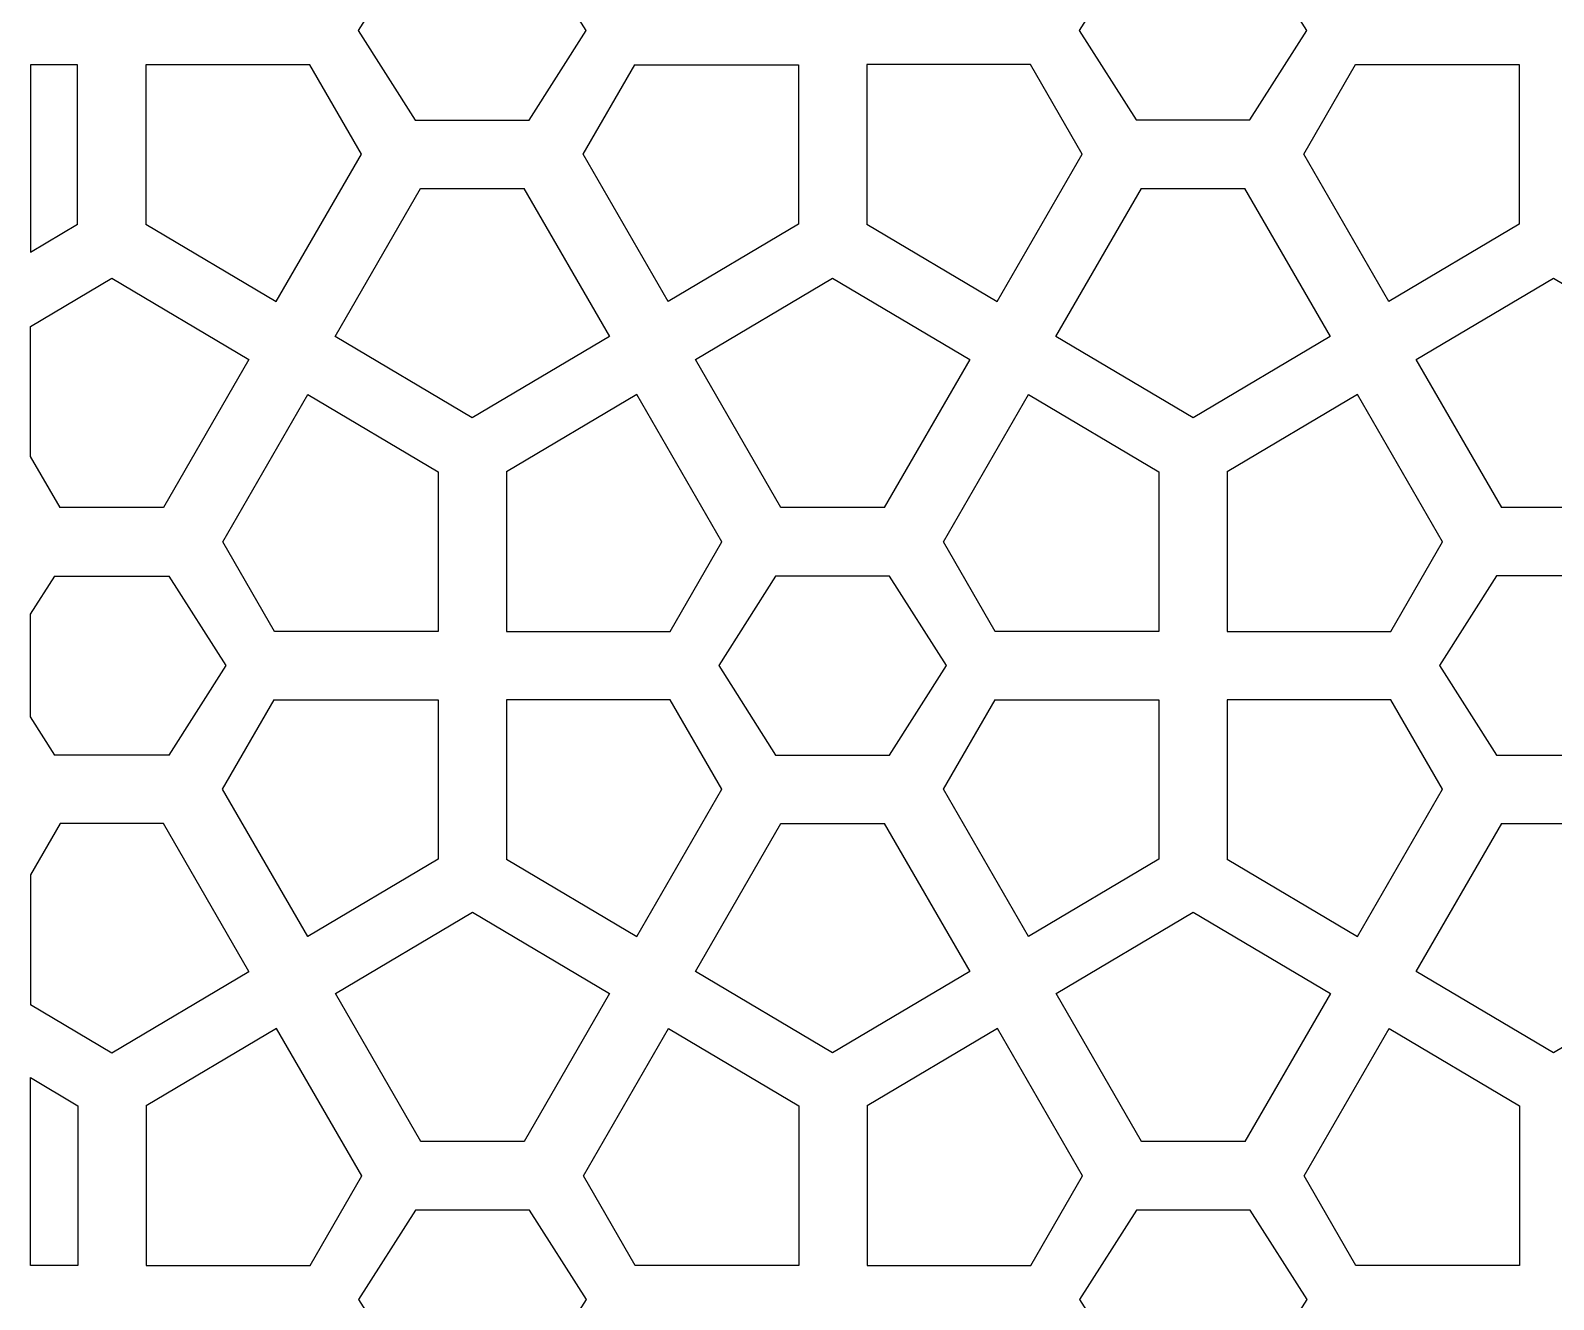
# Model space of a CAD drawing. Header units: centimetres. Extents: x -86 to 86, y -100 to 100.
# Drawn here: x -86.29 to -52.86, y -47.14 to -19.3 of the extents above; entities that cross this region are included whole.
import ezdxf

# ---------------------------------------------------------------- set-up
doc = ezdxf.new("R2010")
doc.units = ezdxf.units.CM
doc.header["$MEASUREMENT"] = 0
doc.layers.add('layer 1', color=7, linetype='Continuous')

msp = doc.modelspace()

# ---------------------------------------------------------------- linework, layer by layer
at = {"layer": 'layer 1', "color": 230}
for points, knots in [([(-79.09208, -19.30106), (-79.09208, -19.30106), (-77.84208, -17.33697), (-77.84208, -17.33697), (-77.84208, -17.33697), (-77.84208, -17.33697), (-75.3421, -17.33697), (-75.3421, -17.33697), (-75.3421, -17.33697), (-75.3421, -17.33697), (-74.09208, -19.30106), (-74.09208, -19.30106), (-74.09208, -19.30106), (-74.09208, -19.30106), (-75.34209, -21.26517), (-75.34209, -21.26517), (-75.34209, -21.26517), (-75.34209, -21.26517), (-77.8421, -21.26517), (-77.8421, -21.26517), (-77.8421, -21.26517), (-77.8421, -21.26517), (-79.09208, -19.30106), (-79.09208, -19.30106)], [0, 0, 0, 0, 0.14285714, 0.14285714, 0.14285714, 0.14285714, 0.28571429, 0.28571429, 0.28571429, 0.28571429, 0.42857143, 0.42857143, 0.42857143, 0.42857143, 0.57142857, 0.57142857, 0.57142857, 0.57142857, 0.71428571, 0.71428571, 0.71428571, 0.71428571, 1, 1, 1, 1]), ([(-63.27163, -19.30085), (-63.27163, -19.30085), (-62.02163, -17.33676), (-62.02163, -17.33676), (-62.02163, -17.33676), (-62.02163, -17.33676), (-59.52165, -17.33676), (-59.52165, -17.33676), (-59.52165, -17.33676), (-59.52165, -17.33676), (-58.27163, -19.30085), (-58.27163, -19.30085), (-58.27163, -19.30085), (-58.27163, -19.30085), (-59.52164, -21.26496), (-59.52164, -21.26496), (-59.52164, -21.26496), (-59.52164, -21.26496), (-62.02165, -21.26496), (-62.02165, -21.26496), (-62.02165, -21.26496), (-62.02165, -21.26496), (-63.27163, -19.30085), (-63.27163, -19.30085)], [0, 0, 0, 0, 0.14285714, 0.14285714, 0.14285714, 0.14285714, 0.28571429, 0.28571429, 0.28571429, 0.28571429, 0.42857143, 0.42857143, 0.42857143, 0.42857143, 0.57142857, 0.57142857, 0.57142857, 0.57142857, 0.71428571, 0.71428571, 0.71428571, 0.71428571, 1, 1, 1, 1]), ([(-86.28783, -24.16598), (-86.28783, -24.16598), (-86.28783, -20.05141), (-86.28783, -20.05141), (-86.28783, -20.05141), (-86.28783, -20.05141), (-85.25234, -20.05141), (-85.25234, -20.05141), (-85.25234, -20.05141), (-85.25234, -20.05141), (-85.25234, -23.55137), (-85.25234, -23.55137), (-85.25234, -23.55137), (-85.25234, -23.55137), (-86.28783, -24.16598), (-86.28783, -24.16598)], [0, 0, 0, 0, 0.2, 0.2, 0.2, 0.2, 0.4, 0.4, 0.4, 0.4, 0.6, 0.6, 0.6, 0.6, 1, 1, 1, 1]), ([(-80.89203, -25.24886), (-80.89203, -25.24886), (-83.75235, -23.55113), (-83.75235, -23.55113), (-83.75235, -23.55113), (-83.75235, -23.55113), (-83.75235, -20.05118), (-83.75235, -20.05118), (-83.75235, -20.05118), (-83.75235, -20.05118), (-80.15901, -20.05119), (-80.15901, -20.05119), (-80.15901, -20.05119), (-80.15901, -20.05119), (-79.02509, -22.01523), (-79.02509, -22.01523), (-79.02509, -22.01523), (-79.02509, -22.01523), (-80.89203, -25.24886), (-80.89203, -25.24886)], [0, 0, 0, 0, 0.16666667, 0.16666667, 0.16666667, 0.16666667, 0.33333333, 0.33333333, 0.33333333, 0.33333333, 0.5, 0.5, 0.5, 0.5, 0.66666667, 0.66666667, 0.66666667, 0.66666667, 1, 1, 1, 1]), ([(-72.29221, -25.24893), (-72.29221, -25.24893), (-69.43183, -23.55115), (-69.43183, -23.55115), (-69.43183, -23.55115), (-69.43183, -23.55115), (-69.43183, -20.05119), (-69.43183, -20.05119), (-69.43183, -20.05119), (-69.43183, -20.05119), (-73.02521, -20.05119), (-73.02521, -20.05119), (-73.02521, -20.05119), (-73.02521, -20.05119), (-74.15917, -22.0153), (-74.15917, -22.0153), (-74.15917, -22.0153), (-74.15917, -22.0153), (-72.29221, -25.24893), (-72.29221, -25.24893)], [0, 0, 0, 0, 0.16666667, 0.16666667, 0.16666667, 0.16666667, 0.33333333, 0.33333333, 0.33333333, 0.33333333, 0.5, 0.5, 0.5, 0.5, 0.66666667, 0.66666667, 0.66666667, 0.66666667, 1, 1, 1, 1]), ([(-65.07158, -25.24865), (-65.07158, -25.24865), (-67.9319, -23.55092), (-67.9319, -23.55092), (-67.9319, -23.55092), (-67.9319, -23.55092), (-67.9319, -20.05097), (-67.9319, -20.05097), (-67.9319, -20.05097), (-67.9319, -20.05097), (-64.33856, -20.05098), (-64.33856, -20.05098), (-64.33856, -20.05098), (-64.33856, -20.05098), (-63.20464, -22.01502), (-63.20464, -22.01502), (-63.20464, -22.01502), (-63.20464, -22.01502), (-65.07158, -25.24865), (-65.07158, -25.24865)], [0, 0, 0, 0, 0.16666667, 0.16666667, 0.16666667, 0.16666667, 0.33333333, 0.33333333, 0.33333333, 0.33333333, 0.5, 0.5, 0.5, 0.5, 0.66666667, 0.66666667, 0.66666667, 0.66666667, 1, 1, 1, 1]), ([(-56.47176, -25.24872), (-56.47176, -25.24872), (-53.61138, -23.55094), (-53.61138, -23.55094), (-53.61138, -23.55094), (-53.61138, -23.55094), (-53.61138, -20.05098), (-53.61138, -20.05098), (-53.61138, -20.05098), (-53.61138, -20.05098), (-57.20476, -20.05098), (-57.20476, -20.05098), (-57.20476, -20.05098), (-57.20476, -20.05098), (-58.33872, -22.01509), (-58.33872, -22.01509), (-58.33872, -22.01509), (-58.33872, -22.01509), (-56.47176, -25.24872), (-56.47176, -25.24872)], [0, 0, 0, 0, 0.16666667, 0.16666667, 0.16666667, 0.16666667, 0.33333333, 0.33333333, 0.33333333, 0.33333333, 0.5, 0.5, 0.5, 0.5, 0.66666667, 0.66666667, 0.66666667, 0.66666667, 1, 1, 1, 1]), ([(-79.60204, -26.01452), (-79.60204, -26.01452), (-76.59207, -27.80109), (-76.59207, -27.80109), (-76.59207, -27.80109), (-76.59207, -27.80109), (-73.58221, -26.01458), (-73.58221, -26.01458), (-73.58221, -26.01458), (-73.58221, -26.01458), (-75.45826, -22.76518), (-75.45826, -22.76518), (-75.45826, -22.76518), (-75.45826, -22.76518), (-77.72603, -22.76517), (-77.72603, -22.76517), (-77.72603, -22.76517), (-77.72603, -22.76517), (-79.60204, -26.01452), (-79.60204, -26.01452)], [0, 0, 0, 0, 0.16666667, 0.16666667, 0.16666667, 0.16666667, 0.33333333, 0.33333333, 0.33333333, 0.33333333, 0.5, 0.5, 0.5, 0.5, 0.66666667, 0.66666667, 0.66666667, 0.66666667, 1, 1, 1, 1]), ([(-63.78159, -26.01431), (-63.78159, -26.01431), (-60.77162, -27.80088), (-60.77162, -27.80088), (-60.77162, -27.80088), (-60.77162, -27.80088), (-57.76176, -26.01437), (-57.76176, -26.01437), (-57.76176, -26.01437), (-57.76176, -26.01437), (-59.63781, -22.76497), (-59.63781, -22.76497), (-59.63781, -22.76497), (-59.63781, -22.76497), (-61.90558, -22.76496), (-61.90558, -22.76496), (-61.90558, -22.76496), (-61.90558, -22.76496), (-63.78159, -26.01431), (-63.78159, -26.01431)], [0, 0, 0, 0, 0.16666667, 0.16666667, 0.16666667, 0.16666667, 0.33333333, 0.33333333, 0.33333333, 0.33333333, 0.5, 0.5, 0.5, 0.5, 0.66666667, 0.66666667, 0.66666667, 0.66666667, 1, 1, 1, 1]), ([(-86.28494, -28.64653), (-86.28494, -28.64653), (-85.6363, -29.77012), (-85.6363, -29.77012), (-85.6363, -29.77012), (-85.6363, -29.77012), (-83.36816, -29.77012), (-83.36816, -29.77012), (-83.36816, -29.77012), (-83.36816, -29.77012), (-81.49218, -26.52082), (-81.49218, -26.52082), (-81.49218, -26.52082), (-81.49218, -26.52082), (-84.50215, -24.73424), (-84.50215, -24.73424), (-84.50215, -24.73424), (-84.50215, -24.73424), (-86.28494, -25.79244), (-86.28494, -25.79244), (-86.28494, -25.79244), (-86.28494, -25.79244), (-86.28494, -28.64653), (-86.28494, -28.64653)], [0, 0, 0, 0, 0.14285714, 0.14285714, 0.14285714, 0.14285714, 0.28571429, 0.28571429, 0.28571429, 0.28571429, 0.42857143, 0.42857143, 0.42857143, 0.42857143, 0.57142857, 0.57142857, 0.57142857, 0.57142857, 0.71428571, 0.71428571, 0.71428571, 0.71428571, 1, 1, 1, 1]), ([(-65.67167, -26.5206), (-65.67167, -26.5206), (-68.68164, -24.73402), (-68.68164, -24.73402), (-68.68164, -24.73402), (-68.68164, -24.73402), (-71.6917, -26.52067), (-71.6917, -26.52067), (-71.6917, -26.52067), (-71.6917, -26.52067), (-69.81579, -29.7699), (-69.81579, -29.7699), (-69.81579, -29.7699), (-69.81579, -29.7699), (-67.54765, -29.7699), (-67.54765, -29.7699), (-67.54765, -29.7699), (-67.54765, -29.7699), (-65.67167, -26.5206), (-65.67167, -26.5206)], [0, 0, 0, 0, 0.16666667, 0.16666667, 0.16666667, 0.16666667, 0.33333333, 0.33333333, 0.33333333, 0.33333333, 0.5, 0.5, 0.5, 0.5, 0.66666667, 0.66666667, 0.66666667, 0.66666667, 1, 1, 1, 1]), ([(-49.85122, -26.52039), (-49.85122, -26.52039), (-52.86119, -24.73381), (-52.86119, -24.73381), (-52.86119, -24.73381), (-52.86119, -24.73381), (-55.87125, -26.52046), (-55.87125, -26.52046), (-55.87125, -26.52046), (-55.87125, -26.52046), (-53.99534, -29.76969), (-53.99534, -29.76969), (-53.99534, -29.76969), (-53.99534, -29.76969), (-51.7272, -29.76969), (-51.7272, -29.76969), (-51.7272, -29.76969), (-51.7272, -29.76969), (-49.85122, -26.52039), (-49.85122, -26.52039)], [0, 0, 0, 0, 0.16666667, 0.16666667, 0.16666667, 0.16666667, 0.33333333, 0.33333333, 0.33333333, 0.33333333, 0.5, 0.5, 0.5, 0.5, 0.66666667, 0.66666667, 0.66666667, 0.66666667, 1, 1, 1, 1]), ([(-77.34189, -32.48434), (-77.34189, -32.48434), (-77.34187, -28.98428), (-77.34187, -28.98428), (-77.34187, -28.98428), (-77.34187, -28.98428), (-80.2022, -27.28652), (-80.2022, -27.28652), (-80.2022, -27.28652), (-80.2022, -27.28652), (-82.06916, -30.52016), (-82.06916, -30.52016), (-82.06916, -30.52016), (-82.06916, -30.52016), (-80.93515, -32.48434), (-80.93515, -32.48434), (-80.93515, -32.48434), (-80.93515, -32.48434), (-77.34189, -32.48434), (-77.34189, -32.48434)], [0, 0, 0, 0, 0.16666667, 0.16666667, 0.16666667, 0.16666667, 0.33333333, 0.33333333, 0.33333333, 0.33333333, 0.5, 0.5, 0.5, 0.5, 0.66666667, 0.66666667, 0.66666667, 0.66666667, 1, 1, 1, 1]), ([(-75.84195, -32.48412), (-75.84195, -32.48412), (-75.84196, -28.98408), (-75.84196, -28.98408), (-75.84196, -28.98408), (-75.84196, -28.98408), (-72.98169, -27.28633), (-72.98169, -27.28633), (-72.98169, -27.28633), (-72.98169, -27.28633), (-71.11472, -30.51999), (-71.11472, -30.51999), (-71.11472, -30.51999), (-71.11472, -30.51999), (-72.24874, -32.48412), (-72.24874, -32.48412), (-72.24874, -32.48412), (-72.24874, -32.48412), (-75.84195, -32.48412), (-75.84195, -32.48412)], [0, 0, 0, 0, 0.16666667, 0.16666667, 0.16666667, 0.16666667, 0.33333333, 0.33333333, 0.33333333, 0.33333333, 0.5, 0.5, 0.5, 0.5, 0.66666667, 0.66666667, 0.66666667, 0.66666667, 1, 1, 1, 1]), ([(-61.52138, -32.48412), (-61.52138, -32.48412), (-61.52136, -28.98406), (-61.52136, -28.98406), (-61.52136, -28.98406), (-61.52136, -28.98406), (-64.38169, -27.2863), (-64.38169, -27.2863), (-64.38169, -27.2863), (-64.38169, -27.2863), (-66.24865, -30.51994), (-66.24865, -30.51994), (-66.24865, -30.51994), (-66.24865, -30.51994), (-65.11464, -32.48412), (-65.11464, -32.48412), (-65.11464, -32.48412), (-65.11464, -32.48412), (-61.52138, -32.48412), (-61.52138, -32.48412)], [0, 0, 0, 0, 0.16666667, 0.16666667, 0.16666667, 0.16666667, 0.33333333, 0.33333333, 0.33333333, 0.33333333, 0.5, 0.5, 0.5, 0.5, 0.66666667, 0.66666667, 0.66666667, 0.66666667, 1, 1, 1, 1]), ([(-60.0215, -32.48391), (-60.0215, -32.48391), (-60.02151, -28.98387), (-60.02151, -28.98387), (-60.02151, -28.98387), (-60.02151, -28.98387), (-57.16124, -27.28612), (-57.16124, -27.28612), (-57.16124, -27.28612), (-57.16124, -27.28612), (-55.29427, -30.51978), (-55.29427, -30.51978), (-55.29427, -30.51978), (-55.29427, -30.51978), (-56.42829, -32.48391), (-56.42829, -32.48391), (-56.42829, -32.48391), (-56.42829, -32.48391), (-60.0215, -32.48391), (-60.0215, -32.48391)], [0, 0, 0, 0, 0.16666667, 0.16666667, 0.16666667, 0.16666667, 0.33333333, 0.33333333, 0.33333333, 0.33333333, 0.5, 0.5, 0.5, 0.5, 0.66666667, 0.66666667, 0.66666667, 0.66666667, 1, 1, 1, 1]), ([(-86.28494, -34.36122), (-86.28494, -34.36122), (-85.75218, -35.19832), (-85.75218, -35.19832), (-85.75218, -35.19832), (-85.75218, -35.19832), (-83.25217, -35.19832), (-83.25217, -35.19832), (-83.25217, -35.19832), (-83.25217, -35.19832), (-82.00216, -33.23421), (-82.00216, -33.23421), (-82.00216, -33.23421), (-82.00216, -33.23421), (-83.25218, -31.27012), (-83.25218, -31.27012), (-83.25218, -31.27012), (-83.25218, -31.27012), (-85.75216, -31.27012), (-85.75216, -31.27012), (-85.75216, -31.27012), (-85.75216, -31.27012), (-86.28494, -32.10726), (-86.28494, -32.10726), (-86.28494, -32.10726), (-86.28494, -32.10726), (-86.28494, -34.36122), (-86.28494, -34.36122)], [0, 0, 0, 0, 0.125, 0.125, 0.125, 0.125, 0.25, 0.25, 0.25, 0.25, 0.375, 0.375, 0.375, 0.375, 0.5, 0.5, 0.5, 0.5, 0.625, 0.625, 0.625, 0.625, 0.75, 0.75, 0.75, 0.75, 1, 1, 1, 1]), ([(-71.18165, -33.23399), (-71.18165, -33.23399), (-69.93165, -31.2699), (-69.93165, -31.2699), (-69.93165, -31.2699), (-69.93165, -31.2699), (-67.43167, -31.2699), (-67.43167, -31.2699), (-67.43167, -31.2699), (-67.43167, -31.2699), (-66.18165, -33.23399), (-66.18165, -33.23399), (-66.18165, -33.23399), (-66.18165, -33.23399), (-67.43166, -35.1981), (-67.43166, -35.1981), (-67.43166, -35.1981), (-67.43166, -35.1981), (-69.93167, -35.1981), (-69.93167, -35.1981), (-69.93167, -35.1981), (-69.93167, -35.1981), (-71.18165, -33.23399), (-71.18165, -33.23399)], [0, 0, 0, 0, 0.14285714, 0.14285714, 0.14285714, 0.14285714, 0.28571429, 0.28571429, 0.28571429, 0.28571429, 0.42857143, 0.42857143, 0.42857143, 0.42857143, 0.57142857, 0.57142857, 0.57142857, 0.57142857, 0.71428571, 0.71428571, 0.71428571, 0.71428571, 1, 1, 1, 1]), ([(-55.3612, -33.23378), (-55.3612, -33.23378), (-54.1112, -31.26969), (-54.1112, -31.26969), (-54.1112, -31.26969), (-54.1112, -31.26969), (-51.61122, -31.26969), (-51.61122, -31.26969), (-51.61122, -31.26969), (-51.61122, -31.26969), (-50.3612, -33.23378), (-50.3612, -33.23378), (-50.3612, -33.23378), (-50.3612, -33.23378), (-51.61121, -35.19789), (-51.61121, -35.19789), (-51.61121, -35.19789), (-51.61121, -35.19789), (-54.11122, -35.19789), (-54.11122, -35.19789), (-54.11122, -35.19789), (-54.11122, -35.19789), (-55.3612, -33.23378), (-55.3612, -33.23378)], [0, 0, 0, 0, 0.14285714, 0.14285714, 0.14285714, 0.14285714, 0.28571429, 0.28571429, 0.28571429, 0.28571429, 0.42857143, 0.42857143, 0.42857143, 0.42857143, 0.57142857, 0.57142857, 0.57142857, 0.57142857, 0.71428571, 0.71428571, 0.71428571, 0.71428571, 1, 1, 1, 1]), ([(-80.20229, -39.18208), (-80.20229, -39.18208), (-77.34191, -37.4843), (-77.34191, -37.4843), (-77.34191, -37.4843), (-77.34191, -37.4843), (-77.34191, -33.98434), (-77.34191, -33.98434), (-77.34191, -33.98434), (-77.34191, -33.98434), (-80.93529, -33.98434), (-80.93529, -33.98434), (-80.93529, -33.98434), (-80.93529, -33.98434), (-82.06925, -35.94845), (-82.06925, -35.94845), (-82.06925, -35.94845), (-82.06925, -35.94845), (-80.20229, -39.18208), (-80.20229, -39.18208)], [0, 0, 0, 0, 0.16666667, 0.16666667, 0.16666667, 0.16666667, 0.33333333, 0.33333333, 0.33333333, 0.33333333, 0.5, 0.5, 0.5, 0.5, 0.66666667, 0.66666667, 0.66666667, 0.66666667, 1, 1, 1, 1]), ([(-72.9816, -39.18179), (-72.9816, -39.18179), (-75.84192, -37.48406), (-75.84192, -37.48406), (-75.84192, -37.48406), (-75.84192, -37.48406), (-75.84192, -33.98411), (-75.84192, -33.98411), (-75.84192, -33.98411), (-75.84192, -33.98411), (-72.24858, -33.98412), (-72.24858, -33.98412), (-72.24858, -33.98412), (-72.24858, -33.98412), (-71.11466, -35.94816), (-71.11466, -35.94816), (-71.11466, -35.94816), (-71.11466, -35.94816), (-72.9816, -39.18179), (-72.9816, -39.18179)], [0, 0, 0, 0, 0.16666667, 0.16666667, 0.16666667, 0.16666667, 0.33333333, 0.33333333, 0.33333333, 0.33333333, 0.5, 0.5, 0.5, 0.5, 0.66666667, 0.66666667, 0.66666667, 0.66666667, 1, 1, 1, 1]), ([(-64.38178, -39.18186), (-64.38178, -39.18186), (-61.5214, -37.48408), (-61.5214, -37.48408), (-61.5214, -37.48408), (-61.5214, -37.48408), (-61.5214, -33.98412), (-61.5214, -33.98412), (-61.5214, -33.98412), (-61.5214, -33.98412), (-65.11478, -33.98412), (-65.11478, -33.98412), (-65.11478, -33.98412), (-65.11478, -33.98412), (-66.24874, -35.94823), (-66.24874, -35.94823), (-66.24874, -35.94823), (-66.24874, -35.94823), (-64.38178, -39.18186), (-64.38178, -39.18186)], [0, 0, 0, 0, 0.16666667, 0.16666667, 0.16666667, 0.16666667, 0.33333333, 0.33333333, 0.33333333, 0.33333333, 0.5, 0.5, 0.5, 0.5, 0.66666667, 0.66666667, 0.66666667, 0.66666667, 1, 1, 1, 1]), ([(-57.16115, -39.18158), (-57.16115, -39.18158), (-60.02147, -37.48385), (-60.02147, -37.48385), (-60.02147, -37.48385), (-60.02147, -37.48385), (-60.02147, -33.9839), (-60.02147, -33.9839), (-60.02147, -33.9839), (-60.02147, -33.9839), (-56.42813, -33.98391), (-56.42813, -33.98391), (-56.42813, -33.98391), (-56.42813, -33.98391), (-55.29421, -35.94795), (-55.29421, -35.94795), (-55.29421, -35.94795), (-55.29421, -35.94795), (-57.16115, -39.18158), (-57.16115, -39.18158)], [0, 0, 0, 0, 0.16666667, 0.16666667, 0.16666667, 0.16666667, 0.33333333, 0.33333333, 0.33333333, 0.33333333, 0.5, 0.5, 0.5, 0.5, 0.66666667, 0.66666667, 0.66666667, 0.66666667, 1, 1, 1, 1]), ([(-86.28782, -40.67434), (-86.28782, -40.67434), (-86.28782, -37.82712), (-86.28782, -37.82712), (-86.28782, -37.82712), (-86.28782, -37.82712), (-85.63611, -36.69832), (-85.63611, -36.69832), (-85.63611, -36.69832), (-85.63611, -36.69832), (-83.36834, -36.69833), (-83.36834, -36.69833), (-83.36834, -36.69833), (-83.36834, -36.69833), (-81.49229, -39.94773), (-81.49229, -39.94773), (-81.49229, -39.94773), (-81.49229, -39.94773), (-84.50215, -41.73424), (-84.50215, -41.73424), (-84.50215, -41.73424), (-84.50215, -41.73424), (-86.28782, -40.67434), (-86.28782, -40.67434)], [0, 0, 0, 0, 0.14285714, 0.14285714, 0.14285714, 0.14285714, 0.28571429, 0.28571429, 0.28571429, 0.28571429, 0.42857143, 0.42857143, 0.42857143, 0.42857143, 0.57142857, 0.57142857, 0.57142857, 0.57142857, 0.71428571, 0.71428571, 0.71428571, 0.71428571, 1, 1, 1, 1]), ([(-71.69161, -39.94745), (-71.69161, -39.94745), (-68.68164, -41.73402), (-68.68164, -41.73402), (-68.68164, -41.73402), (-68.68164, -41.73402), (-65.67178, -39.94751), (-65.67178, -39.94751), (-65.67178, -39.94751), (-65.67178, -39.94751), (-67.54783, -36.69811), (-67.54783, -36.69811), (-67.54783, -36.69811), (-67.54783, -36.69811), (-69.8156, -36.6981), (-69.8156, -36.6981), (-69.8156, -36.6981), (-69.8156, -36.6981), (-71.69161, -39.94745), (-71.69161, -39.94745)], [0, 0, 0, 0, 0.16666667, 0.16666667, 0.16666667, 0.16666667, 0.33333333, 0.33333333, 0.33333333, 0.33333333, 0.5, 0.5, 0.5, 0.5, 0.66666667, 0.66666667, 0.66666667, 0.66666667, 1, 1, 1, 1]), ([(-55.87116, -39.94724), (-55.87116, -39.94724), (-52.86119, -41.73381), (-52.86119, -41.73381), (-52.86119, -41.73381), (-52.86119, -41.73381), (-49.85133, -39.9473), (-49.85133, -39.9473), (-49.85133, -39.9473), (-49.85133, -39.9473), (-51.72738, -36.6979), (-51.72738, -36.6979), (-51.72738, -36.6979), (-51.72738, -36.6979), (-53.99515, -36.69789), (-53.99515, -36.69789), (-53.99515, -36.69789), (-53.99515, -36.69789), (-55.87116, -39.94724), (-55.87116, -39.94724)], [0, 0, 0, 0, 0.16666667, 0.16666667, 0.16666667, 0.16666667, 0.33333333, 0.33333333, 0.33333333, 0.33333333, 0.5, 0.5, 0.5, 0.5, 0.66666667, 0.66666667, 0.66666667, 0.66666667, 1, 1, 1, 1]), ([(-73.5752, -40.43078), (-73.5752, -40.43078), (-76.58517, -38.6442), (-76.58517, -38.6442), (-76.58517, -38.6442), (-76.58517, -38.6442), (-79.59523, -40.43085), (-79.59523, -40.43085), (-79.59523, -40.43085), (-79.59523, -40.43085), (-77.71932, -43.68008), (-77.71932, -43.68008), (-77.71932, -43.68008), (-77.71932, -43.68008), (-75.45118, -43.68008), (-75.45118, -43.68008), (-75.45118, -43.68008), (-75.45118, -43.68008), (-73.5752, -40.43078), (-73.5752, -40.43078)], [0, 0, 0, 0, 0.16666667, 0.16666667, 0.16666667, 0.16666667, 0.33333333, 0.33333333, 0.33333333, 0.33333333, 0.5, 0.5, 0.5, 0.5, 0.66666667, 0.66666667, 0.66666667, 0.66666667, 1, 1, 1, 1]), ([(-57.75475, -40.43057), (-57.75475, -40.43057), (-60.76472, -38.64399), (-60.76472, -38.64399), (-60.76472, -38.64399), (-60.76472, -38.64399), (-63.77478, -40.43064), (-63.77478, -40.43064), (-63.77478, -40.43064), (-63.77478, -40.43064), (-61.89887, -43.67987), (-61.89887, -43.67987), (-61.89887, -43.67987), (-61.89887, -43.67987), (-59.63073, -43.67987), (-59.63073, -43.67987), (-59.63073, -43.67987), (-59.63073, -43.67987), (-57.75475, -40.43057), (-57.75475, -40.43057)], [0, 0, 0, 0, 0.16666667, 0.16666667, 0.16666667, 0.16666667, 0.33333333, 0.33333333, 0.33333333, 0.33333333, 0.5, 0.5, 0.5, 0.5, 0.66666667, 0.66666667, 0.66666667, 0.66666667, 1, 1, 1, 1]), ([(-83.74548, -46.3943), (-83.74548, -46.3943), (-83.74549, -42.89426), (-83.74549, -42.89426), (-83.74549, -42.89426), (-83.74549, -42.89426), (-80.88522, -41.19651), (-80.88522, -41.19651), (-80.88522, -41.19651), (-80.88522, -41.19651), (-79.01825, -44.43017), (-79.01825, -44.43017), (-79.01825, -44.43017), (-79.01825, -44.43017), (-80.15227, -46.3943), (-80.15227, -46.3943), (-80.15227, -46.3943), (-80.15227, -46.3943), (-83.74548, -46.3943), (-83.74548, -46.3943)], [0, 0, 0, 0, 0.16666667, 0.16666667, 0.16666667, 0.16666667, 0.33333333, 0.33333333, 0.33333333, 0.33333333, 0.5, 0.5, 0.5, 0.5, 0.66666667, 0.66666667, 0.66666667, 0.66666667, 1, 1, 1, 1]), ([(-69.42491, -46.3943), (-69.42491, -46.3943), (-69.42489, -42.89424), (-69.42489, -42.89424), (-69.42489, -42.89424), (-69.42489, -42.89424), (-72.28522, -41.19648), (-72.28522, -41.19648), (-72.28522, -41.19648), (-72.28522, -41.19648), (-74.15218, -44.43012), (-74.15218, -44.43012), (-74.15218, -44.43012), (-74.15218, -44.43012), (-73.01817, -46.3943), (-73.01817, -46.3943), (-73.01817, -46.3943), (-73.01817, -46.3943), (-69.42491, -46.3943), (-69.42491, -46.3943)], [0, 0, 0, 0, 0.16666667, 0.16666667, 0.16666667, 0.16666667, 0.33333333, 0.33333333, 0.33333333, 0.33333333, 0.5, 0.5, 0.5, 0.5, 0.66666667, 0.66666667, 0.66666667, 0.66666667, 1, 1, 1, 1]), ([(-67.92503, -46.39409), (-67.92503, -46.39409), (-67.92504, -42.89405), (-67.92504, -42.89405), (-67.92504, -42.89405), (-67.92504, -42.89405), (-65.06477, -41.1963), (-65.06477, -41.1963), (-65.06477, -41.1963), (-65.06477, -41.1963), (-63.1978, -44.42996), (-63.1978, -44.42996), (-63.1978, -44.42996), (-63.1978, -44.42996), (-64.33182, -46.39409), (-64.33182, -46.39409), (-64.33182, -46.39409), (-64.33182, -46.39409), (-67.92503, -46.39409), (-67.92503, -46.39409)], [0, 0, 0, 0, 0.16666667, 0.16666667, 0.16666667, 0.16666667, 0.33333333, 0.33333333, 0.33333333, 0.33333333, 0.5, 0.5, 0.5, 0.5, 0.66666667, 0.66666667, 0.66666667, 0.66666667, 1, 1, 1, 1]), ([(-53.60446, -46.39409), (-53.60446, -46.39409), (-53.60444, -42.89403), (-53.60444, -42.89403), (-53.60444, -42.89403), (-53.60444, -42.89403), (-56.46477, -41.19627), (-56.46477, -41.19627), (-56.46477, -41.19627), (-56.46477, -41.19627), (-58.33173, -44.42991), (-58.33173, -44.42991), (-58.33173, -44.42991), (-58.33173, -44.42991), (-57.19772, -46.39409), (-57.19772, -46.39409), (-57.19772, -46.39409), (-57.19772, -46.39409), (-53.60446, -46.39409), (-53.60446, -46.39409)], [0, 0, 0, 0, 0.16666667, 0.16666667, 0.16666667, 0.16666667, 0.33333333, 0.33333333, 0.33333333, 0.33333333, 0.5, 0.5, 0.5, 0.5, 0.66666667, 0.66666667, 0.66666667, 0.66666667, 1, 1, 1, 1]), ([(-86.28494, -46.39453), (-86.28494, -46.39453), (-85.24542, -46.39452), (-85.24542, -46.39452), (-85.24542, -46.39452), (-85.24542, -46.39452), (-85.2454, -42.89446), (-85.2454, -42.89446), (-85.2454, -42.89446), (-85.2454, -42.89446), (-86.28494, -42.27572), (-86.28494, -42.27572), (-86.28494, -42.27572), (-86.28494, -42.27572), (-86.28494, -46.39453), (-86.28494, -46.39453)], [0, 0, 0, 0, 0.2, 0.2, 0.2, 0.2, 0.4, 0.4, 0.4, 0.4, 0.6, 0.6, 0.6, 0.6, 1, 1, 1, 1]), ([(-79.08518, -47.14417), (-79.08518, -47.14417), (-77.83518, -45.18008), (-77.83518, -45.18008), (-77.83518, -45.18008), (-77.83518, -45.18008), (-75.3352, -45.18008), (-75.3352, -45.18008), (-75.3352, -45.18008), (-75.3352, -45.18008), (-74.08518, -47.14417), (-74.08518, -47.14417), (-74.08518, -47.14417), (-74.08518, -47.14417), (-75.33519, -49.10828), (-75.33519, -49.10828), (-75.33519, -49.10828), (-75.33519, -49.10828), (-77.8352, -49.10828), (-77.8352, -49.10828), (-77.8352, -49.10828), (-77.8352, -49.10828), (-79.08518, -47.14417), (-79.08518, -47.14417)], [0, 0, 0, 0, 0.14285714, 0.14285714, 0.14285714, 0.14285714, 0.28571429, 0.28571429, 0.28571429, 0.28571429, 0.42857143, 0.42857143, 0.42857143, 0.42857143, 0.57142857, 0.57142857, 0.57142857, 0.57142857, 0.71428571, 0.71428571, 0.71428571, 0.71428571, 1, 1, 1, 1]), ([(-63.26473, -47.14396), (-63.26473, -47.14396), (-62.01473, -45.17987), (-62.01473, -45.17987), (-62.01473, -45.17987), (-62.01473, -45.17987), (-59.51475, -45.17987), (-59.51475, -45.17987), (-59.51475, -45.17987), (-59.51475, -45.17987), (-58.26473, -47.14396), (-58.26473, -47.14396), (-58.26473, -47.14396), (-58.26473, -47.14396), (-59.51474, -49.10807), (-59.51474, -49.10807), (-59.51474, -49.10807), (-59.51474, -49.10807), (-62.01475, -49.10807), (-62.01475, -49.10807), (-62.01475, -49.10807), (-62.01475, -49.10807), (-63.26473, -47.14396), (-63.26473, -47.14396)], [0, 0, 0, 0, 0.14285714, 0.14285714, 0.14285714, 0.14285714, 0.28571429, 0.28571429, 0.28571429, 0.28571429, 0.42857143, 0.42857143, 0.42857143, 0.42857143, 0.57142857, 0.57142857, 0.57142857, 0.57142857, 0.71428571, 0.71428571, 0.71428571, 0.71428571, 1, 1, 1, 1])]:
    msp.add_open_spline(points, degree=3, knots=knots, dxfattribs=at)
at = {"layer": 'layer 1', "color": 250, "lineweight": 9}
for points, knots in [([(-79.09208, -19.30106), (-79.09208, -19.30106), (-77.84208, -17.33697), (-77.84208, -17.33697), (-77.84208, -17.33697), (-77.84208, -17.33697), (-75.3421, -17.33697), (-75.3421, -17.33697), (-75.3421, -17.33697), (-75.3421, -17.33697), (-74.09208, -19.30106), (-74.09208, -19.30106), (-74.09208, -19.30106), (-74.09208, -19.30106), (-75.34209, -21.26517), (-75.34209, -21.26517), (-75.34209, -21.26517), (-75.34209, -21.26517), (-77.8421, -21.26517), (-77.8421, -21.26517), (-77.8421, -21.26517), (-77.8421, -21.26517), (-79.09208, -19.30106), (-79.09208, -19.30106)], [0, 0, 0, 0, 0.14285714, 0.14285714, 0.14285714, 0.14285714, 0.28571429, 0.28571429, 0.28571429, 0.28571429, 0.42857143, 0.42857143, 0.42857143, 0.42857143, 0.57142857, 0.57142857, 0.57142857, 0.57142857, 0.71428571, 0.71428571, 0.71428571, 0.71428571, 1, 1, 1, 1]), ([(-63.27163, -19.30085), (-63.27163, -19.30085), (-62.02163, -17.33676), (-62.02163, -17.33676), (-62.02163, -17.33676), (-62.02163, -17.33676), (-59.52165, -17.33676), (-59.52165, -17.33676), (-59.52165, -17.33676), (-59.52165, -17.33676), (-58.27163, -19.30085), (-58.27163, -19.30085), (-58.27163, -19.30085), (-58.27163, -19.30085), (-59.52164, -21.26496), (-59.52164, -21.26496), (-59.52164, -21.26496), (-59.52164, -21.26496), (-62.02165, -21.26496), (-62.02165, -21.26496), (-62.02165, -21.26496), (-62.02165, -21.26496), (-63.27163, -19.30085), (-63.27163, -19.30085)], [0, 0, 0, 0, 0.14285714, 0.14285714, 0.14285714, 0.14285714, 0.28571429, 0.28571429, 0.28571429, 0.28571429, 0.42857143, 0.42857143, 0.42857143, 0.42857143, 0.57142857, 0.57142857, 0.57142857, 0.57142857, 0.71428571, 0.71428571, 0.71428571, 0.71428571, 1, 1, 1, 1]), ([(-86.28783, -24.16598), (-86.28783, -24.16598), (-86.28783, -20.05141), (-86.28783, -20.05141), (-86.28783, -20.05141), (-86.28783, -20.05141), (-85.25234, -20.05141), (-85.25234, -20.05141), (-85.25234, -20.05141), (-85.25234, -20.05141), (-85.25234, -23.55137), (-85.25234, -23.55137), (-85.25234, -23.55137), (-85.25234, -23.55137), (-86.28783, -24.16598), (-86.28783, -24.16598)], [0, 0, 0, 0, 0.2, 0.2, 0.2, 0.2, 0.4, 0.4, 0.4, 0.4, 0.6, 0.6, 0.6, 0.6, 1, 1, 1, 1]), ([(-80.89203, -25.24886), (-80.89203, -25.24886), (-83.75235, -23.55113), (-83.75235, -23.55113), (-83.75235, -23.55113), (-83.75235, -23.55113), (-83.75235, -20.05118), (-83.75235, -20.05118), (-83.75235, -20.05118), (-83.75235, -20.05118), (-80.15901, -20.05119), (-80.15901, -20.05119), (-80.15901, -20.05119), (-80.15901, -20.05119), (-79.02509, -22.01523), (-79.02509, -22.01523), (-79.02509, -22.01523), (-79.02509, -22.01523), (-80.89203, -25.24886), (-80.89203, -25.24886)], [0, 0, 0, 0, 0.16666667, 0.16666667, 0.16666667, 0.16666667, 0.33333333, 0.33333333, 0.33333333, 0.33333333, 0.5, 0.5, 0.5, 0.5, 0.66666667, 0.66666667, 0.66666667, 0.66666667, 1, 1, 1, 1]), ([(-72.29221, -25.24893), (-72.29221, -25.24893), (-69.43183, -23.55115), (-69.43183, -23.55115), (-69.43183, -23.55115), (-69.43183, -23.55115), (-69.43183, -20.05119), (-69.43183, -20.05119), (-69.43183, -20.05119), (-69.43183, -20.05119), (-73.02521, -20.05119), (-73.02521, -20.05119), (-73.02521, -20.05119), (-73.02521, -20.05119), (-74.15917, -22.0153), (-74.15917, -22.0153), (-74.15917, -22.0153), (-74.15917, -22.0153), (-72.29221, -25.24893), (-72.29221, -25.24893)], [0, 0, 0, 0, 0.16666667, 0.16666667, 0.16666667, 0.16666667, 0.33333333, 0.33333333, 0.33333333, 0.33333333, 0.5, 0.5, 0.5, 0.5, 0.66666667, 0.66666667, 0.66666667, 0.66666667, 1, 1, 1, 1]), ([(-65.07158, -25.24865), (-65.07158, -25.24865), (-67.9319, -23.55092), (-67.9319, -23.55092), (-67.9319, -23.55092), (-67.9319, -23.55092), (-67.9319, -20.05097), (-67.9319, -20.05097), (-67.9319, -20.05097), (-67.9319, -20.05097), (-64.33856, -20.05098), (-64.33856, -20.05098), (-64.33856, -20.05098), (-64.33856, -20.05098), (-63.20464, -22.01502), (-63.20464, -22.01502), (-63.20464, -22.01502), (-63.20464, -22.01502), (-65.07158, -25.24865), (-65.07158, -25.24865)], [0, 0, 0, 0, 0.16666667, 0.16666667, 0.16666667, 0.16666667, 0.33333333, 0.33333333, 0.33333333, 0.33333333, 0.5, 0.5, 0.5, 0.5, 0.66666667, 0.66666667, 0.66666667, 0.66666667, 1, 1, 1, 1]), ([(-56.47176, -25.24872), (-56.47176, -25.24872), (-53.61138, -23.55094), (-53.61138, -23.55094), (-53.61138, -23.55094), (-53.61138, -23.55094), (-53.61138, -20.05098), (-53.61138, -20.05098), (-53.61138, -20.05098), (-53.61138, -20.05098), (-57.20476, -20.05098), (-57.20476, -20.05098), (-57.20476, -20.05098), (-57.20476, -20.05098), (-58.33872, -22.01509), (-58.33872, -22.01509), (-58.33872, -22.01509), (-58.33872, -22.01509), (-56.47176, -25.24872), (-56.47176, -25.24872)], [0, 0, 0, 0, 0.16666667, 0.16666667, 0.16666667, 0.16666667, 0.33333333, 0.33333333, 0.33333333, 0.33333333, 0.5, 0.5, 0.5, 0.5, 0.66666667, 0.66666667, 0.66666667, 0.66666667, 1, 1, 1, 1]), ([(-79.60204, -26.01452), (-79.60204, -26.01452), (-76.59207, -27.80109), (-76.59207, -27.80109), (-76.59207, -27.80109), (-76.59207, -27.80109), (-73.58221, -26.01458), (-73.58221, -26.01458), (-73.58221, -26.01458), (-73.58221, -26.01458), (-75.45826, -22.76518), (-75.45826, -22.76518), (-75.45826, -22.76518), (-75.45826, -22.76518), (-77.72603, -22.76517), (-77.72603, -22.76517), (-77.72603, -22.76517), (-77.72603, -22.76517), (-79.60204, -26.01452), (-79.60204, -26.01452)], [0, 0, 0, 0, 0.16666667, 0.16666667, 0.16666667, 0.16666667, 0.33333333, 0.33333333, 0.33333333, 0.33333333, 0.5, 0.5, 0.5, 0.5, 0.66666667, 0.66666667, 0.66666667, 0.66666667, 1, 1, 1, 1]), ([(-63.78159, -26.01431), (-63.78159, -26.01431), (-60.77162, -27.80088), (-60.77162, -27.80088), (-60.77162, -27.80088), (-60.77162, -27.80088), (-57.76176, -26.01437), (-57.76176, -26.01437), (-57.76176, -26.01437), (-57.76176, -26.01437), (-59.63781, -22.76497), (-59.63781, -22.76497), (-59.63781, -22.76497), (-59.63781, -22.76497), (-61.90558, -22.76496), (-61.90558, -22.76496), (-61.90558, -22.76496), (-61.90558, -22.76496), (-63.78159, -26.01431), (-63.78159, -26.01431)], [0, 0, 0, 0, 0.16666667, 0.16666667, 0.16666667, 0.16666667, 0.33333333, 0.33333333, 0.33333333, 0.33333333, 0.5, 0.5, 0.5, 0.5, 0.66666667, 0.66666667, 0.66666667, 0.66666667, 1, 1, 1, 1]), ([(-86.28494, -28.64653), (-86.28494, -28.64653), (-85.6363, -29.77012), (-85.6363, -29.77012), (-85.6363, -29.77012), (-85.6363, -29.77012), (-83.36816, -29.77012), (-83.36816, -29.77012), (-83.36816, -29.77012), (-83.36816, -29.77012), (-81.49218, -26.52082), (-81.49218, -26.52082), (-81.49218, -26.52082), (-81.49218, -26.52082), (-84.50215, -24.73424), (-84.50215, -24.73424), (-84.50215, -24.73424), (-84.50215, -24.73424), (-86.28494, -25.79244), (-86.28494, -25.79244), (-86.28494, -25.79244), (-86.28494, -25.79244), (-86.28494, -28.64653), (-86.28494, -28.64653)], [0, 0, 0, 0, 0.14285714, 0.14285714, 0.14285714, 0.14285714, 0.28571429, 0.28571429, 0.28571429, 0.28571429, 0.42857143, 0.42857143, 0.42857143, 0.42857143, 0.57142857, 0.57142857, 0.57142857, 0.57142857, 0.71428571, 0.71428571, 0.71428571, 0.71428571, 1, 1, 1, 1]), ([(-65.67167, -26.5206), (-65.67167, -26.5206), (-68.68164, -24.73402), (-68.68164, -24.73402), (-68.68164, -24.73402), (-68.68164, -24.73402), (-71.6917, -26.52067), (-71.6917, -26.52067), (-71.6917, -26.52067), (-71.6917, -26.52067), (-69.81579, -29.7699), (-69.81579, -29.7699), (-69.81579, -29.7699), (-69.81579, -29.7699), (-67.54765, -29.7699), (-67.54765, -29.7699), (-67.54765, -29.7699), (-67.54765, -29.7699), (-65.67167, -26.5206), (-65.67167, -26.5206)], [0, 0, 0, 0, 0.16666667, 0.16666667, 0.16666667, 0.16666667, 0.33333333, 0.33333333, 0.33333333, 0.33333333, 0.5, 0.5, 0.5, 0.5, 0.66666667, 0.66666667, 0.66666667, 0.66666667, 1, 1, 1, 1]), ([(-49.85122, -26.52039), (-49.85122, -26.52039), (-52.86119, -24.73381), (-52.86119, -24.73381), (-52.86119, -24.73381), (-52.86119, -24.73381), (-55.87125, -26.52046), (-55.87125, -26.52046), (-55.87125, -26.52046), (-55.87125, -26.52046), (-53.99534, -29.76969), (-53.99534, -29.76969), (-53.99534, -29.76969), (-53.99534, -29.76969), (-51.7272, -29.76969), (-51.7272, -29.76969), (-51.7272, -29.76969), (-51.7272, -29.76969), (-49.85122, -26.52039), (-49.85122, -26.52039)], [0, 0, 0, 0, 0.16666667, 0.16666667, 0.16666667, 0.16666667, 0.33333333, 0.33333333, 0.33333333, 0.33333333, 0.5, 0.5, 0.5, 0.5, 0.66666667, 0.66666667, 0.66666667, 0.66666667, 1, 1, 1, 1]), ([(-77.34189, -32.48434), (-77.34189, -32.48434), (-77.34187, -28.98428), (-77.34187, -28.98428), (-77.34187, -28.98428), (-77.34187, -28.98428), (-80.2022, -27.28652), (-80.2022, -27.28652), (-80.2022, -27.28652), (-80.2022, -27.28652), (-82.06916, -30.52016), (-82.06916, -30.52016), (-82.06916, -30.52016), (-82.06916, -30.52016), (-80.93515, -32.48434), (-80.93515, -32.48434), (-80.93515, -32.48434), (-80.93515, -32.48434), (-77.34189, -32.48434), (-77.34189, -32.48434)], [0, 0, 0, 0, 0.16666667, 0.16666667, 0.16666667, 0.16666667, 0.33333333, 0.33333333, 0.33333333, 0.33333333, 0.5, 0.5, 0.5, 0.5, 0.66666667, 0.66666667, 0.66666667, 0.66666667, 1, 1, 1, 1]), ([(-75.84195, -32.48412), (-75.84195, -32.48412), (-75.84196, -28.98408), (-75.84196, -28.98408), (-75.84196, -28.98408), (-75.84196, -28.98408), (-72.98169, -27.28633), (-72.98169, -27.28633), (-72.98169, -27.28633), (-72.98169, -27.28633), (-71.11472, -30.51999), (-71.11472, -30.51999), (-71.11472, -30.51999), (-71.11472, -30.51999), (-72.24874, -32.48412), (-72.24874, -32.48412), (-72.24874, -32.48412), (-72.24874, -32.48412), (-75.84195, -32.48412), (-75.84195, -32.48412)], [0, 0, 0, 0, 0.16666667, 0.16666667, 0.16666667, 0.16666667, 0.33333333, 0.33333333, 0.33333333, 0.33333333, 0.5, 0.5, 0.5, 0.5, 0.66666667, 0.66666667, 0.66666667, 0.66666667, 1, 1, 1, 1]), ([(-61.52138, -32.48412), (-61.52138, -32.48412), (-61.52136, -28.98406), (-61.52136, -28.98406), (-61.52136, -28.98406), (-61.52136, -28.98406), (-64.38169, -27.2863), (-64.38169, -27.2863), (-64.38169, -27.2863), (-64.38169, -27.2863), (-66.24865, -30.51994), (-66.24865, -30.51994), (-66.24865, -30.51994), (-66.24865, -30.51994), (-65.11464, -32.48412), (-65.11464, -32.48412), (-65.11464, -32.48412), (-65.11464, -32.48412), (-61.52138, -32.48412), (-61.52138, -32.48412)], [0, 0, 0, 0, 0.16666667, 0.16666667, 0.16666667, 0.16666667, 0.33333333, 0.33333333, 0.33333333, 0.33333333, 0.5, 0.5, 0.5, 0.5, 0.66666667, 0.66666667, 0.66666667, 0.66666667, 1, 1, 1, 1]), ([(-60.0215, -32.48391), (-60.0215, -32.48391), (-60.02151, -28.98387), (-60.02151, -28.98387), (-60.02151, -28.98387), (-60.02151, -28.98387), (-57.16124, -27.28612), (-57.16124, -27.28612), (-57.16124, -27.28612), (-57.16124, -27.28612), (-55.29427, -30.51978), (-55.29427, -30.51978), (-55.29427, -30.51978), (-55.29427, -30.51978), (-56.42829, -32.48391), (-56.42829, -32.48391), (-56.42829, -32.48391), (-56.42829, -32.48391), (-60.0215, -32.48391), (-60.0215, -32.48391)], [0, 0, 0, 0, 0.16666667, 0.16666667, 0.16666667, 0.16666667, 0.33333333, 0.33333333, 0.33333333, 0.33333333, 0.5, 0.5, 0.5, 0.5, 0.66666667, 0.66666667, 0.66666667, 0.66666667, 1, 1, 1, 1]), ([(-86.28494, -34.36122), (-86.28494, -34.36122), (-85.75218, -35.19832), (-85.75218, -35.19832), (-85.75218, -35.19832), (-85.75218, -35.19832), (-83.25217, -35.19832), (-83.25217, -35.19832), (-83.25217, -35.19832), (-83.25217, -35.19832), (-82.00216, -33.23421), (-82.00216, -33.23421), (-82.00216, -33.23421), (-82.00216, -33.23421), (-83.25218, -31.27012), (-83.25218, -31.27012), (-83.25218, -31.27012), (-83.25218, -31.27012), (-85.75216, -31.27012), (-85.75216, -31.27012), (-85.75216, -31.27012), (-85.75216, -31.27012), (-86.28494, -32.10726), (-86.28494, -32.10726), (-86.28494, -32.10726), (-86.28494, -32.10726), (-86.28494, -34.36122), (-86.28494, -34.36122)], [0, 0, 0, 0, 0.125, 0.125, 0.125, 0.125, 0.25, 0.25, 0.25, 0.25, 0.375, 0.375, 0.375, 0.375, 0.5, 0.5, 0.5, 0.5, 0.625, 0.625, 0.625, 0.625, 0.75, 0.75, 0.75, 0.75, 1, 1, 1, 1]), ([(-71.18165, -33.23399), (-71.18165, -33.23399), (-69.93165, -31.2699), (-69.93165, -31.2699), (-69.93165, -31.2699), (-69.93165, -31.2699), (-67.43167, -31.2699), (-67.43167, -31.2699), (-67.43167, -31.2699), (-67.43167, -31.2699), (-66.18165, -33.23399), (-66.18165, -33.23399), (-66.18165, -33.23399), (-66.18165, -33.23399), (-67.43166, -35.1981), (-67.43166, -35.1981), (-67.43166, -35.1981), (-67.43166, -35.1981), (-69.93167, -35.1981), (-69.93167, -35.1981), (-69.93167, -35.1981), (-69.93167, -35.1981), (-71.18165, -33.23399), (-71.18165, -33.23399)], [0, 0, 0, 0, 0.14285714, 0.14285714, 0.14285714, 0.14285714, 0.28571429, 0.28571429, 0.28571429, 0.28571429, 0.42857143, 0.42857143, 0.42857143, 0.42857143, 0.57142857, 0.57142857, 0.57142857, 0.57142857, 0.71428571, 0.71428571, 0.71428571, 0.71428571, 1, 1, 1, 1]), ([(-55.3612, -33.23378), (-55.3612, -33.23378), (-54.1112, -31.26969), (-54.1112, -31.26969), (-54.1112, -31.26969), (-54.1112, -31.26969), (-51.61122, -31.26969), (-51.61122, -31.26969), (-51.61122, -31.26969), (-51.61122, -31.26969), (-50.3612, -33.23378), (-50.3612, -33.23378), (-50.3612, -33.23378), (-50.3612, -33.23378), (-51.61121, -35.19789), (-51.61121, -35.19789), (-51.61121, -35.19789), (-51.61121, -35.19789), (-54.11122, -35.19789), (-54.11122, -35.19789), (-54.11122, -35.19789), (-54.11122, -35.19789), (-55.3612, -33.23378), (-55.3612, -33.23378)], [0, 0, 0, 0, 0.14285714, 0.14285714, 0.14285714, 0.14285714, 0.28571429, 0.28571429, 0.28571429, 0.28571429, 0.42857143, 0.42857143, 0.42857143, 0.42857143, 0.57142857, 0.57142857, 0.57142857, 0.57142857, 0.71428571, 0.71428571, 0.71428571, 0.71428571, 1, 1, 1, 1]), ([(-80.20229, -39.18208), (-80.20229, -39.18208), (-77.34191, -37.4843), (-77.34191, -37.4843), (-77.34191, -37.4843), (-77.34191, -37.4843), (-77.34191, -33.98434), (-77.34191, -33.98434), (-77.34191, -33.98434), (-77.34191, -33.98434), (-80.93529, -33.98434), (-80.93529, -33.98434), (-80.93529, -33.98434), (-80.93529, -33.98434), (-82.06925, -35.94845), (-82.06925, -35.94845), (-82.06925, -35.94845), (-82.06925, -35.94845), (-80.20229, -39.18208), (-80.20229, -39.18208)], [0, 0, 0, 0, 0.16666667, 0.16666667, 0.16666667, 0.16666667, 0.33333333, 0.33333333, 0.33333333, 0.33333333, 0.5, 0.5, 0.5, 0.5, 0.66666667, 0.66666667, 0.66666667, 0.66666667, 1, 1, 1, 1]), ([(-72.9816, -39.18179), (-72.9816, -39.18179), (-75.84192, -37.48406), (-75.84192, -37.48406), (-75.84192, -37.48406), (-75.84192, -37.48406), (-75.84192, -33.98411), (-75.84192, -33.98411), (-75.84192, -33.98411), (-75.84192, -33.98411), (-72.24858, -33.98412), (-72.24858, -33.98412), (-72.24858, -33.98412), (-72.24858, -33.98412), (-71.11466, -35.94816), (-71.11466, -35.94816), (-71.11466, -35.94816), (-71.11466, -35.94816), (-72.9816, -39.18179), (-72.9816, -39.18179)], [0, 0, 0, 0, 0.16666667, 0.16666667, 0.16666667, 0.16666667, 0.33333333, 0.33333333, 0.33333333, 0.33333333, 0.5, 0.5, 0.5, 0.5, 0.66666667, 0.66666667, 0.66666667, 0.66666667, 1, 1, 1, 1]), ([(-64.38178, -39.18186), (-64.38178, -39.18186), (-61.5214, -37.48408), (-61.5214, -37.48408), (-61.5214, -37.48408), (-61.5214, -37.48408), (-61.5214, -33.98412), (-61.5214, -33.98412), (-61.5214, -33.98412), (-61.5214, -33.98412), (-65.11478, -33.98412), (-65.11478, -33.98412), (-65.11478, -33.98412), (-65.11478, -33.98412), (-66.24874, -35.94823), (-66.24874, -35.94823), (-66.24874, -35.94823), (-66.24874, -35.94823), (-64.38178, -39.18186), (-64.38178, -39.18186)], [0, 0, 0, 0, 0.16666667, 0.16666667, 0.16666667, 0.16666667, 0.33333333, 0.33333333, 0.33333333, 0.33333333, 0.5, 0.5, 0.5, 0.5, 0.66666667, 0.66666667, 0.66666667, 0.66666667, 1, 1, 1, 1]), ([(-57.16115, -39.18158), (-57.16115, -39.18158), (-60.02147, -37.48385), (-60.02147, -37.48385), (-60.02147, -37.48385), (-60.02147, -37.48385), (-60.02147, -33.9839), (-60.02147, -33.9839), (-60.02147, -33.9839), (-60.02147, -33.9839), (-56.42813, -33.98391), (-56.42813, -33.98391), (-56.42813, -33.98391), (-56.42813, -33.98391), (-55.29421, -35.94795), (-55.29421, -35.94795), (-55.29421, -35.94795), (-55.29421, -35.94795), (-57.16115, -39.18158), (-57.16115, -39.18158)], [0, 0, 0, 0, 0.16666667, 0.16666667, 0.16666667, 0.16666667, 0.33333333, 0.33333333, 0.33333333, 0.33333333, 0.5, 0.5, 0.5, 0.5, 0.66666667, 0.66666667, 0.66666667, 0.66666667, 1, 1, 1, 1]), ([(-86.28782, -40.67434), (-86.28782, -40.67434), (-86.28782, -37.82712), (-86.28782, -37.82712), (-86.28782, -37.82712), (-86.28782, -37.82712), (-85.63611, -36.69832), (-85.63611, -36.69832), (-85.63611, -36.69832), (-85.63611, -36.69832), (-83.36834, -36.69833), (-83.36834, -36.69833), (-83.36834, -36.69833), (-83.36834, -36.69833), (-81.49229, -39.94773), (-81.49229, -39.94773), (-81.49229, -39.94773), (-81.49229, -39.94773), (-84.50215, -41.73424), (-84.50215, -41.73424), (-84.50215, -41.73424), (-84.50215, -41.73424), (-86.28782, -40.67434), (-86.28782, -40.67434)], [0, 0, 0, 0, 0.14285714, 0.14285714, 0.14285714, 0.14285714, 0.28571429, 0.28571429, 0.28571429, 0.28571429, 0.42857143, 0.42857143, 0.42857143, 0.42857143, 0.57142857, 0.57142857, 0.57142857, 0.57142857, 0.71428571, 0.71428571, 0.71428571, 0.71428571, 1, 1, 1, 1]), ([(-71.69161, -39.94745), (-71.69161, -39.94745), (-68.68164, -41.73402), (-68.68164, -41.73402), (-68.68164, -41.73402), (-68.68164, -41.73402), (-65.67178, -39.94751), (-65.67178, -39.94751), (-65.67178, -39.94751), (-65.67178, -39.94751), (-67.54783, -36.69811), (-67.54783, -36.69811), (-67.54783, -36.69811), (-67.54783, -36.69811), (-69.8156, -36.6981), (-69.8156, -36.6981), (-69.8156, -36.6981), (-69.8156, -36.6981), (-71.69161, -39.94745), (-71.69161, -39.94745)], [0, 0, 0, 0, 0.16666667, 0.16666667, 0.16666667, 0.16666667, 0.33333333, 0.33333333, 0.33333333, 0.33333333, 0.5, 0.5, 0.5, 0.5, 0.66666667, 0.66666667, 0.66666667, 0.66666667, 1, 1, 1, 1]), ([(-55.87116, -39.94724), (-55.87116, -39.94724), (-52.86119, -41.73381), (-52.86119, -41.73381), (-52.86119, -41.73381), (-52.86119, -41.73381), (-49.85133, -39.9473), (-49.85133, -39.9473), (-49.85133, -39.9473), (-49.85133, -39.9473), (-51.72738, -36.6979), (-51.72738, -36.6979), (-51.72738, -36.6979), (-51.72738, -36.6979), (-53.99515, -36.69789), (-53.99515, -36.69789), (-53.99515, -36.69789), (-53.99515, -36.69789), (-55.87116, -39.94724), (-55.87116, -39.94724)], [0, 0, 0, 0, 0.16666667, 0.16666667, 0.16666667, 0.16666667, 0.33333333, 0.33333333, 0.33333333, 0.33333333, 0.5, 0.5, 0.5, 0.5, 0.66666667, 0.66666667, 0.66666667, 0.66666667, 1, 1, 1, 1]), ([(-73.5752, -40.43078), (-73.5752, -40.43078), (-76.58517, -38.6442), (-76.58517, -38.6442), (-76.58517, -38.6442), (-76.58517, -38.6442), (-79.59523, -40.43085), (-79.59523, -40.43085), (-79.59523, -40.43085), (-79.59523, -40.43085), (-77.71932, -43.68008), (-77.71932, -43.68008), (-77.71932, -43.68008), (-77.71932, -43.68008), (-75.45118, -43.68008), (-75.45118, -43.68008), (-75.45118, -43.68008), (-75.45118, -43.68008), (-73.5752, -40.43078), (-73.5752, -40.43078)], [0, 0, 0, 0, 0.16666667, 0.16666667, 0.16666667, 0.16666667, 0.33333333, 0.33333333, 0.33333333, 0.33333333, 0.5, 0.5, 0.5, 0.5, 0.66666667, 0.66666667, 0.66666667, 0.66666667, 1, 1, 1, 1]), ([(-57.75475, -40.43057), (-57.75475, -40.43057), (-60.76472, -38.64399), (-60.76472, -38.64399), (-60.76472, -38.64399), (-60.76472, -38.64399), (-63.77478, -40.43064), (-63.77478, -40.43064), (-63.77478, -40.43064), (-63.77478, -40.43064), (-61.89887, -43.67987), (-61.89887, -43.67987), (-61.89887, -43.67987), (-61.89887, -43.67987), (-59.63073, -43.67987), (-59.63073, -43.67987), (-59.63073, -43.67987), (-59.63073, -43.67987), (-57.75475, -40.43057), (-57.75475, -40.43057)], [0, 0, 0, 0, 0.16666667, 0.16666667, 0.16666667, 0.16666667, 0.33333333, 0.33333333, 0.33333333, 0.33333333, 0.5, 0.5, 0.5, 0.5, 0.66666667, 0.66666667, 0.66666667, 0.66666667, 1, 1, 1, 1]), ([(-83.74548, -46.3943), (-83.74548, -46.3943), (-83.74549, -42.89426), (-83.74549, -42.89426), (-83.74549, -42.89426), (-83.74549, -42.89426), (-80.88522, -41.19651), (-80.88522, -41.19651), (-80.88522, -41.19651), (-80.88522, -41.19651), (-79.01825, -44.43017), (-79.01825, -44.43017), (-79.01825, -44.43017), (-79.01825, -44.43017), (-80.15227, -46.3943), (-80.15227, -46.3943), (-80.15227, -46.3943), (-80.15227, -46.3943), (-83.74548, -46.3943), (-83.74548, -46.3943)], [0, 0, 0, 0, 0.16666667, 0.16666667, 0.16666667, 0.16666667, 0.33333333, 0.33333333, 0.33333333, 0.33333333, 0.5, 0.5, 0.5, 0.5, 0.66666667, 0.66666667, 0.66666667, 0.66666667, 1, 1, 1, 1]), ([(-69.42491, -46.3943), (-69.42491, -46.3943), (-69.42489, -42.89424), (-69.42489, -42.89424), (-69.42489, -42.89424), (-69.42489, -42.89424), (-72.28522, -41.19648), (-72.28522, -41.19648), (-72.28522, -41.19648), (-72.28522, -41.19648), (-74.15218, -44.43012), (-74.15218, -44.43012), (-74.15218, -44.43012), (-74.15218, -44.43012), (-73.01817, -46.3943), (-73.01817, -46.3943), (-73.01817, -46.3943), (-73.01817, -46.3943), (-69.42491, -46.3943), (-69.42491, -46.3943)], [0, 0, 0, 0, 0.16666667, 0.16666667, 0.16666667, 0.16666667, 0.33333333, 0.33333333, 0.33333333, 0.33333333, 0.5, 0.5, 0.5, 0.5, 0.66666667, 0.66666667, 0.66666667, 0.66666667, 1, 1, 1, 1]), ([(-67.92503, -46.39409), (-67.92503, -46.39409), (-67.92504, -42.89405), (-67.92504, -42.89405), (-67.92504, -42.89405), (-67.92504, -42.89405), (-65.06477, -41.1963), (-65.06477, -41.1963), (-65.06477, -41.1963), (-65.06477, -41.1963), (-63.1978, -44.42996), (-63.1978, -44.42996), (-63.1978, -44.42996), (-63.1978, -44.42996), (-64.33182, -46.39409), (-64.33182, -46.39409), (-64.33182, -46.39409), (-64.33182, -46.39409), (-67.92503, -46.39409), (-67.92503, -46.39409)], [0, 0, 0, 0, 0.16666667, 0.16666667, 0.16666667, 0.16666667, 0.33333333, 0.33333333, 0.33333333, 0.33333333, 0.5, 0.5, 0.5, 0.5, 0.66666667, 0.66666667, 0.66666667, 0.66666667, 1, 1, 1, 1]), ([(-53.60446, -46.39409), (-53.60446, -46.39409), (-53.60444, -42.89403), (-53.60444, -42.89403), (-53.60444, -42.89403), (-53.60444, -42.89403), (-56.46477, -41.19627), (-56.46477, -41.19627), (-56.46477, -41.19627), (-56.46477, -41.19627), (-58.33173, -44.42991), (-58.33173, -44.42991), (-58.33173, -44.42991), (-58.33173, -44.42991), (-57.19772, -46.39409), (-57.19772, -46.39409), (-57.19772, -46.39409), (-57.19772, -46.39409), (-53.60446, -46.39409), (-53.60446, -46.39409)], [0, 0, 0, 0, 0.16666667, 0.16666667, 0.16666667, 0.16666667, 0.33333333, 0.33333333, 0.33333333, 0.33333333, 0.5, 0.5, 0.5, 0.5, 0.66666667, 0.66666667, 0.66666667, 0.66666667, 1, 1, 1, 1]), ([(-86.28494, -46.39453), (-86.28494, -46.39453), (-85.24542, -46.39452), (-85.24542, -46.39452), (-85.24542, -46.39452), (-85.24542, -46.39452), (-85.2454, -42.89446), (-85.2454, -42.89446), (-85.2454, -42.89446), (-85.2454, -42.89446), (-86.28494, -42.27572), (-86.28494, -42.27572), (-86.28494, -42.27572), (-86.28494, -42.27572), (-86.28494, -46.39453), (-86.28494, -46.39453)], [0, 0, 0, 0, 0.2, 0.2, 0.2, 0.2, 0.4, 0.4, 0.4, 0.4, 0.6, 0.6, 0.6, 0.6, 1, 1, 1, 1]), ([(-79.08518, -47.14417), (-79.08518, -47.14417), (-77.83518, -45.18008), (-77.83518, -45.18008), (-77.83518, -45.18008), (-77.83518, -45.18008), (-75.3352, -45.18008), (-75.3352, -45.18008), (-75.3352, -45.18008), (-75.3352, -45.18008), (-74.08518, -47.14417), (-74.08518, -47.14417), (-74.08518, -47.14417), (-74.08518, -47.14417), (-75.33519, -49.10828), (-75.33519, -49.10828), (-75.33519, -49.10828), (-75.33519, -49.10828), (-77.8352, -49.10828), (-77.8352, -49.10828), (-77.8352, -49.10828), (-77.8352, -49.10828), (-79.08518, -47.14417), (-79.08518, -47.14417)], [0, 0, 0, 0, 0.14285714, 0.14285714, 0.14285714, 0.14285714, 0.28571429, 0.28571429, 0.28571429, 0.28571429, 0.42857143, 0.42857143, 0.42857143, 0.42857143, 0.57142857, 0.57142857, 0.57142857, 0.57142857, 0.71428571, 0.71428571, 0.71428571, 0.71428571, 1, 1, 1, 1]), ([(-63.26473, -47.14396), (-63.26473, -47.14396), (-62.01473, -45.17987), (-62.01473, -45.17987), (-62.01473, -45.17987), (-62.01473, -45.17987), (-59.51475, -45.17987), (-59.51475, -45.17987), (-59.51475, -45.17987), (-59.51475, -45.17987), (-58.26473, -47.14396), (-58.26473, -47.14396), (-58.26473, -47.14396), (-58.26473, -47.14396), (-59.51474, -49.10807), (-59.51474, -49.10807), (-59.51474, -49.10807), (-59.51474, -49.10807), (-62.01475, -49.10807), (-62.01475, -49.10807), (-62.01475, -49.10807), (-62.01475, -49.10807), (-63.26473, -47.14396), (-63.26473, -47.14396)], [0, 0, 0, 0, 0.14285714, 0.14285714, 0.14285714, 0.14285714, 0.28571429, 0.28571429, 0.28571429, 0.28571429, 0.42857143, 0.42857143, 0.42857143, 0.42857143, 0.57142857, 0.57142857, 0.57142857, 0.57142857, 0.71428571, 0.71428571, 0.71428571, 0.71428571, 1, 1, 1, 1])]:
    msp.add_open_spline(points, degree=3, knots=knots, dxfattribs=at)

doc.saveas('drawing.dxf')
